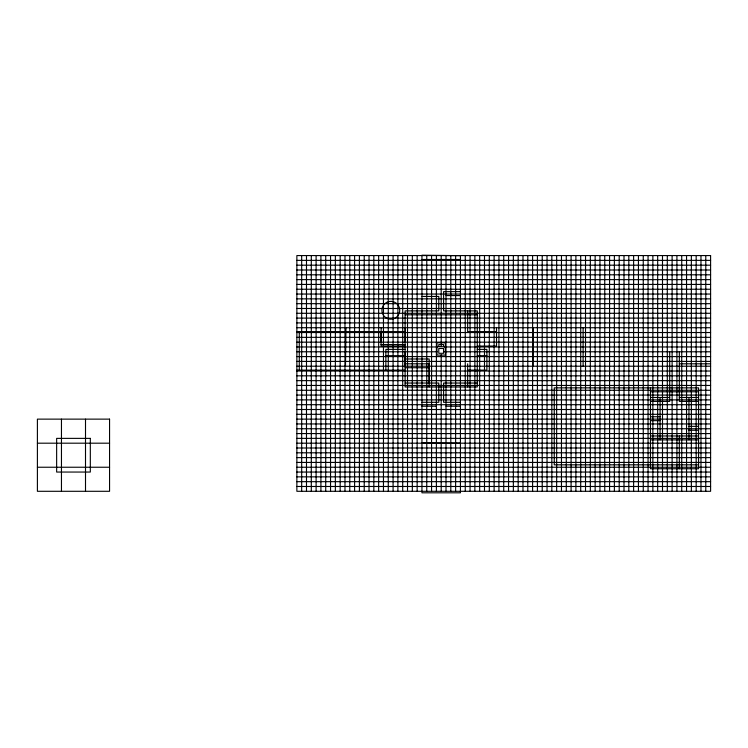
<?xml version="1.0" encoding="UTF-8"?>
<svg xmlns="http://www.w3.org/2000/svg" width="748" height="748" viewBox="0 0 748 748"><rect width="100%" height="100%" fill="white"/><g stroke="black" fill="none" stroke-linecap="round" stroke-linejoin="round"><path stroke-width="1.12" d="M405.107 366.211L405.107 351.784M429.165 383.051L429.165 363.809L405.107 363.809M381.059 342.163L381.171 327.727M405.107 342.163L405.229 327.727M533.174 366.211L533.427 327.727M345.492 366.211L345.969 327.727M421.947 259.481L460.431 259.481M296.863 260.369L710.6 260.369M296.863 265.185L710.6 265.185M296.863 270L710.6 270M296.863 274.806L710.6 274.806M296.863 279.621L710.6 279.621M296.863 284.427L710.6 284.427M296.863 289.242L710.6 289.242M460.431 291.645L443.601 291.645L443.601 310.888L477.271 310.888L477.271 386.968L405.107 386.968L405.107 310.888L438.786 310.888L438.786 296.451L421.947 296.451M296.863 294.048L710.6 294.048M446.004 295.563L460.431 295.563M296.863 298.863L710.6 298.863M296.863 303.669L710.6 303.669M296.863 308.485L710.6 308.485M296.863 313.29L710.6 313.29M405.107 314.805L477.271 314.805M296.863 318.106L710.6 318.106M296.863 322.912L710.6 322.912M296.863 327.727L710.6 327.727M296.863 331.644L405.107 331.644M496.513 331.644L467.65 331.644L467.65 310.888M296.863 332.533L710.6 332.533M296.863 337.348L710.6 337.348M296.863 342.163L710.6 342.163M381.059 344.566L405.107 344.566M405.107 346.081L381.059 346.081L381.059 331.644M477.271 346.081L496.513 346.081L496.513 327.727M436.982 346.679L445.397 346.679M296.863 346.969L437.113 346.969M444.125 346.969L710.6 346.969M405.107 349.372L385.865 349.372L385.865 370.138M477.271 349.372L486.892 349.372L486.892 370.138L467.65 370.138M296.863 351.784L437.113 351.784M444.125 351.784L710.6 351.784M385.865 355.702L405.107 355.702M477.271 355.702L486.892 355.702M296.863 356.59L710.6 356.59M405.107 358.993L429.165 358.993L429.165 386.968M296.863 361.406L710.6 361.406M679.334 363.809L710.6 363.809M296.863 366.211L710.6 366.211M405.107 367.726L429.165 367.726M296.863 370.138L405.107 370.138M296.863 371.027L710.6 371.027M296.863 375.833L710.6 375.833M296.863 380.648L710.6 380.648M405.107 383.051L438.786 383.051L438.786 402.293L421.947 402.293M477.271 383.051L443.601 383.051L443.601 402.293L460.431 402.293M296.863 385.454L710.6 385.454M296.863 390.269L710.6 390.269M650.461 391.784L698.576 391.784M296.863 395.075L710.6 395.075M650.461 397.487L669.703 397.487M679.334 397.487L698.576 397.487M296.863 399.89L710.6 399.89M650.461 401.405L669.703 401.405L669.703 351.784M698.576 401.405L679.334 401.405L679.334 351.784M296.863 404.696L710.6 404.696M421.947 406.22L436.383 406.22M446.004 406.22L460.431 406.22M296.863 409.511L710.6 409.511M296.863 414.317L710.6 414.317M650.461 416.73L660.082 416.73M296.863 419.132L710.6 419.132M650.461 420.647L660.082 420.647M296.863 423.948L710.6 423.948M688.955 426.351L698.576 426.351M296.863 428.754L710.6 428.754M688.955 430.268L698.576 430.268M296.863 433.569L710.6 433.569M650.461 435.972L698.576 435.972M296.863 438.375L710.6 438.375M650.461 439.889L698.576 439.889M37.4 443.19L109.563 443.19M296.863 443.19L710.6 443.19M296.863 447.996L710.6 447.996M296.863 452.811L710.6 452.811M296.863 457.617L710.6 457.617M296.863 462.432L710.6 462.432M698.576 464.835L554.249 464.835L554.249 387.866L698.576 387.866L698.576 468.753L650.461 468.753L650.461 387.866M37.4 467.238L109.563 467.238M296.863 467.238L710.6 467.238M296.863 472.053L710.6 472.053M296.863 476.859L710.6 476.859M296.863 481.675L710.6 481.675M296.863 486.481L710.6 486.481M421.947 442.881L460.431 443.134M460.431 255.666L421.947 255.19L421.947 492.81L460.431 492.81L460.431 255.564M705.785 255.564L705.785 491.296M700.979 255.564L700.979 491.296M696.164 255.564L696.164 491.296M691.358 255.564L691.358 491.296M688.955 397.487L688.955 439.889M686.542 255.564L686.542 491.296M681.737 255.564L681.737 491.296M679.334 435.972L679.334 468.753M676.921 255.564L676.921 491.296M672.115 255.564L672.115 491.296M667.3 255.564L667.3 491.296M662.494 255.564L662.494 491.296M660.082 397.487L660.082 439.889M657.679 255.564L657.679 491.296M652.873 255.564L652.873 491.296M648.058 255.564L648.058 491.296M643.252 255.564L643.252 491.296M638.437 255.564L638.437 491.296M633.621 255.564L633.621 491.296M628.816 255.564L628.816 491.296M624 255.564L624 491.296M619.194 255.564L619.194 491.296M614.379 255.564L614.379 491.296M609.573 255.564L609.573 491.296M604.758 255.564L604.758 491.296M599.952 255.564L599.952 491.296M595.137 255.564L595.137 491.296M590.331 255.564L590.331 491.296M585.516 255.564L585.516 491.296M583.113 327.727L583.113 366.211M580.71 255.564L580.71 491.296M575.895 255.564L575.895 491.296M571.089 255.564L571.089 491.296M566.273 255.564L566.273 491.296M561.468 255.564L561.468 491.296M556.652 255.564L556.652 491.296M551.837 255.564L551.837 491.296M547.031 255.564L547.031 491.296M542.216 255.564L542.216 491.296M537.41 255.564L537.41 491.296M532.595 255.564L532.595 491.296M527.789 255.564L527.789 491.296M522.974 255.564L522.974 491.296M518.168 255.564L518.168 491.296M513.352 255.564L513.352 491.296M508.546 255.564L508.546 491.296M503.731 255.564L503.731 491.296M498.925 255.564L498.925 491.296M494.11 255.564L494.11 491.296M489.304 255.564L489.304 491.296M484.489 255.564L484.489 491.296M479.674 255.564L479.674 491.296M474.868 255.564L474.868 491.296M470.053 255.564L470.053 491.296M467.65 363.809L467.65 386.968M465.247 255.564L465.247 491.296M455.626 255.564L455.626 491.296M450.81 255.564L450.81 491.296M446.004 255.564L446.004 491.296M443.601 346.492L443.601 344.566L438.786 344.566L438.786 346.492M441.189 255.564L441.189 346.586M441.189 354.758L441.189 491.296M436.383 255.564L436.383 491.296M431.568 255.564L431.568 491.296M426.762 255.564L426.762 491.296M417.141 255.564L417.141 491.296M412.326 255.564L412.326 491.296M407.52 255.564L407.52 491.296M402.704 255.564L402.704 491.296M397.889 255.564L397.889 491.296M393.083 255.564L393.083 491.296M388.268 255.564L388.268 491.296M383.462 255.564L383.462 491.296M378.647 255.564L378.647 491.296M373.841 255.564L373.841 491.296M369.026 255.564L369.026 491.296M364.22 255.564L364.22 491.296M359.405 255.564L359.405 491.296M354.599 255.564L354.599 491.296M349.784 255.564L349.784 491.296M344.978 255.564L344.978 491.296M340.162 255.564L340.162 491.296M335.356 255.564L335.356 491.296M330.541 255.564L330.541 491.296M325.726 255.564L325.726 491.296M320.92 255.564L320.92 491.296M316.105 255.564L316.105 491.296M311.299 255.564L311.299 491.296M306.484 255.564L306.484 491.296M301.678 255.564L301.678 491.296M299.275 331.644L299.275 370.138M85.506 419.132L85.506 491.296M61.458 419.132L61.458 491.296M710.6 255.564L296.863 255.564L296.863 491.296L710.6 491.296L710.6 255.564M445.397 342.762L436.982 342.762L436.982 355.104L445.397 355.104L445.397 342.762M443.601 348.484L438.786 348.484L438.786 353.299L443.601 353.299L443.601 348.484M109.563 419.132L37.4 419.132L37.4 491.296L109.563 491.296L109.563 419.132M90.321 438.375L56.642 438.375L56.642 472.053L90.321 472.053L90.321 438.375M385.818 317.685A8.939 8.939 0 0 0 399.741 310.925A8.939 8.939 0 0 0 386.922 302.248A8.939 8.939 0 0 0 385.818 317.685"/></g></svg>
